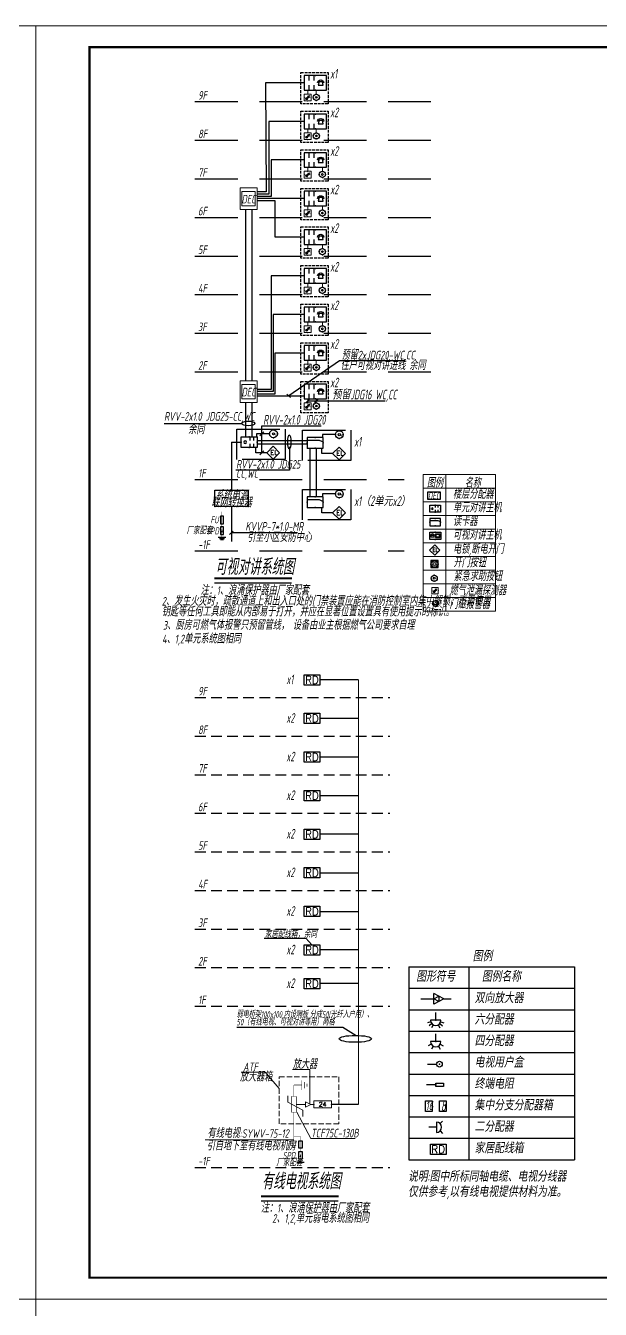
# Model space of a CAD drawing. Extents: x 2803505 to 5851001, y -1372902 to 24339.
# Drawn here: x 3001228 to 3028010, y -689729 to -629854 of the extents above; entities that cross this region are included whole.
import ezdxf
from ezdxf.enums import TextEntityAlignment as Align

# ---------------------------------------------------------------- set-up
doc = ezdxf.new("R2010")
doc.units = 0
doc.header["$LTSCALE"] = 1000
doc.header["$MEASUREMENT"] = 0
doc.linetypes.add('DASH', pattern=[0.35, 0.25, -0.1])
doc.linetypes.add('DASHED', pattern=[0.75, 0.5, -0.25])
doc.layers.get('0').update_dxf_attribs({"linetype": 'CONTINUOUS'})
for name, color, linetype in [('1-弱电', 3, 'CONTINUOUS'), ('1-弱电1', 3, 'CONTINUOUS'), ('DIM-照明', 7, 'CONTINUOUS'), ('EQUIP-安防', 3, 'CONTINUOUS'), ('EQUIP-通讯', 3, 'CONTINUOUS'), ('T-通用', 7, 'CONTINUOUS'), ('TEL_TEXT', 7, 'CONTINUOUS'), ('WIRE-SECU-1', 30, 'CONTINUOUS'), ('照明平面导线层', 3, 'CONTINUOUS'), ('电气', 6, 'CONTINUOUS')]:
    doc.layers.add(name, color=color, linetype=linetype)
for name, color, linetype, lineweight in [('EQUIP-消防', 3, 'CONTINUOUS', 20), ('图框', 147, 'CONTINUOUS', 20), ('文字彩图', 7, 'CONTINUOUS', 0)]:
    doc.layers.add(name, color=color, linetype=linetype, lineweight=lineweight)
doc.styles.add('1常用弱电', font='SIMPLEX.shx', dxfattribs={"width": 0.8, "height": 3.5, "bigfont": 'HZTXT.shx'})
doc.styles.add('_TCH_LABEL', font='COMPLEX', dxfattribs={"bigfont": 'GBCBIG'})
doc.styles.add('_TEL_DIM', font='SIMPLEX', dxfattribs={"width": 0.8, "height": 3.5, "bigfont": 'HZTXT'})
doc.styles.add('HZTXT', font='gbeitc.shx', dxfattribs={"width": 0.8, "height": 400, "bigfont": 'hztxt.shx'})
doc.styles.add('SM1', font='realsz.shx', dxfattribs={"width": 0.75, "bigfont": 'realhz.shx'})
doc.styles.get("Standard").update_dxf_attribs({"font": 'gbenor.shx', "bigfont": 'gbcbig.shx'})

# ---------------------------------------------------------------- blocks, each defined once
blk = doc.blocks.new('$equip$00002647')
at = {"linetype": 'Continuous'}
for p, q in [((-0.63, -0.415), (-0.63, 0.415)), ((-0.63, -0.415), (-0.63, 0.415)), ((-0.63, 0.415), (0.62, 0.415)), ((0.066, 0.129), (0.066, 0.415)), ((0.345, 0.129), (0.345, 0.415)), ((0.62, 0.415), (0.62, -0.415)), ((0.62, -0.415), (-0.63, -0.415)), ((0.066, -0.415), (0.066, -0.129)), ((0.345, -0.415), (0.345, -0.129))]:
    blk.add_line(p, q, dxfattribs=at)
at = {"const_width": 0.05}
blk.add_lwpolyline([(-0.63, 0.415), (0.62, 0.415), (0.62, -0.415), (-0.63, -0.415), (-0.63, 0.415), (0.62, 0.415)], dxfattribs=at)
at = {"linetype": 'Continuous'}
for start, end in [(0, 180), (180, 0)]:
    blk.add_arc((-0.32, 0), 0.1, start, end, dxfattribs=at)
at = {"color": 1}
for p in [(-0.63, 0), (-0.005, 0.415), (0.62, 0), (-0.005, -0.415)]:
    blk.add_point(p, dxfattribs=at)
at = {"color": 7, "style": '_TEL_DIM', "flags": 1}
blk.add_attdef('A', text='', height=0.000025, dxfattribs=at).set_placement((0, 0), align=Align.MIDDLE_CENTER)
blk = doc.blocks.new('3电锁')
at = {"layer": '1-弱电1'}
for p, q in [((0, 743), (-372, 372)), ((372, 372), (0, 743)), ((-372, 372), (0, 0)), ((0, 0), (372, 372))]:
    blk.add_line(p, q, dxfattribs=at)
at = {"layer": '1-弱电1', "style": '1常用弱电'}
blk.add_text('EL', height=277.7, dxfattribs=at).set_placement((-160, 247))
blk = doc.blocks.new('$equip$00002479')
at = {"const_width": 0.04}
blk.add_lwpolyline([(-0.3, 0, 1), (0.3, 0, 1), (-0.3, 0, 0.942883)], format="xyb", dxfattribs=at)
for radius in [0.3, 0.0841]:
    blk.add_circle((0, 0), radius)
for p in [(-0.3, 0), (0, 0.3), (0.3, 0), (0, -0.3)]:
    blk.add_point(p)
at = {"color": 7, "style": '_TEL_DIM', "flags": 1}
blk.add_attdef('A', text='', height=0.00002, dxfattribs=at).set_placement((0, 0), align=Align.MIDDLE_CENTER)
blk = doc.blocks.new('$equip$00001887')
at = {"color": 0, "linetype": 'Continuous'}
for p, q in [((-0.75, 0.5), (0.75, 0.5)), ((-0.75, -0.5), (-0.75, 0.5)), ((-0.63, 0.02), (-0.53, 0.02)), ((-0.59, -0.21), (-0.51, 0.09)), ((-0.51, 0.09), (-0.51, 0.09)), ((-0.51, 0.09), (-0.22, 0.09)), ((-0.22, 0.09), (-0.14, -0.21)), ((-0.19, 0.02), (-0.09, 0.02)), ((0.03, 0.26), (0.03, -0.26)), ((0.03, 0.26), (0.61, 0.26)), ((0.08, 0.17), (0.16, 0.18)), ((0.08, 0.17), (0.08, -0.16)), ((0.16, 0.18), (0.22, 0.2)), ((0.22, 0.2), (0.27, 0.21)), ((0.27, 0.21), (0.32, 0.21)), ((0.32, 0.21), (0.36, 0.21)), ((0.36, 0.21), (0.42, 0.2)), ((0.42, 0.2), (0.48, 0.18)), ((0.48, 0.18), (0.56, 0.17)), ((0.56, -0.16), (0.56, 0.17)), ((0.61, -0.26), (0.61, 0.26)), ((0.75, 0.5), (0.75, -0.5)), ((0.75, -0.5), (-0.75, -0.5)), ((-0.14, -0.21), (-0.59, -0.21)), ((0.03, -0.26), (0.61, -0.26)), ((0.16, -0.18), (0.08, -0.16)), ((0.22, -0.19), (0.16, -0.18)), ((0.27, -0.2), (0.22, -0.19)), ((0.32, -0.2), (0.27, -0.2)), ((0.36, -0.2), (0.32, -0.2)), ((0.42, -0.19), (0.36, -0.2)), ((0.48, -0.18), (0.42, -0.19)), ((0.56, -0.16), (0.48, -0.18))]:
    blk.add_line(p, q, dxfattribs=at)
blk.add_arc((-0.36, -0.02), 0.27, 6.9897, 173.0103, dxfattribs=at)
for p in [(-0.75, 0), (0, 0.5), (0.75, 0), (0, -0.5)]:
    blk.add_point(p)
at = {"layer": 'TEL_TEXT', "style": '_TEL_DIM', "flags": 1}
blk.add_attdef('A', text='', height=0.00002, dxfattribs=at).set_placement((0, 0), align=Align.MIDDLE_CENTER)
blk = doc.blocks.new('3开门按钮')
at = {"layer": '1-弱电1'}
for p, q in [((-250, 500), (-250, 0)), ((250, 500), (-250, 500)), ((-250, 0), (250, 0)), ((250, 0), (250, 500))]:
    blk.add_line(p, q, dxfattribs=at)
for major_axis, start_param, end_param in [((-1, 249), 2.35396, 8.637145), ((0, 226), -0.7841767626591614, 5.499008544520425), ((-1, 113), 2.351312, 8.634497)]:
    blk.add_ellipse((3, 251), major_axis=major_axis, ratio=1, start_param=start_param, end_param=end_param, dxfattribs=at)
blk = doc.blocks.new('$equip$00001600')
for p, q in [((0.5, 0), (-0.5, 0)), ((-0.5, 0), (-0.5, -1)), ((0.5, -1), (0.5, 0)), ((-0.5, -1), (0.5, -1)), ((-0.15, -0.65), (0.3, -0.2)), ((-0.15, -0.65), (0.05, -0.2)), ((-0.15, -0.65), (0.3, -0.45))]:
    blk.add_line(p, q)
blk.add_circle((-0.15, -0.65), 0.158)
for p in [(0, 0), (-0.5, -0.5), (0, -1), (0.5, -0.5)]:
    blk.add_point(p)
for points in [[(-0.29, -0.57), (-0.01, -0.57), (-0.31, -0.65), (0.01, -0.65)], [(-0.29, -0.73), (-0.01, -0.73), (-0.31, -0.65), (0.01, -0.65)], [(-0.23, -0.51), (-0.07, -0.51), (-0.29, -0.57), (-0.01, -0.57)], [(-0.23, -0.79), (-0.07, -0.79), (-0.29, -0.73), (-0.01, -0.73)], [(-0.15, -0.49), (-0.15, -0.49), (-0.23, -0.51), (-0.07, -0.51)], [(-0.15, -0.81), (-0.15, -0.81), (-0.23, -0.79), (-0.07, -0.79)]]:
    blk.add_solid(points)
at = {"flags": 9}
blk.add_attdef('A', (0, 0), '', height=0.00002, dxfattribs=at)
blk.add_attdef('B', text='', height=0.4, dxfattribs=at).set_placement((0.78, -0.7), align=Align.MIDDLE_CENTER)
blk = doc.blocks.new('$equip$00002617')
for p, q in [((0.625, 0.415), (-0.625, 0.415)), ((-0.625, 0.415), (-0.625, -0.415)), ((-0.625, 0.215), (0.325, 0.215)), ((0.325, 0.215), (0.625, 0.075)), ((0.625, -0.415), (0.625, 0.415)), ((-0.625, -0.415), (0.625, -0.415))]:
    blk.add_line(p, q)
at = {"linetype": 'Continuous', "const_width": 0.04}
blk.add_lwpolyline([(-0.625, 0.415), (0.625, 0.415), (0.625, -0.415), (-0.625, -0.415)], close=True, dxfattribs=at)
at = {"color": 1}
for p in [(-0.625, 0), (0, 0.415), (0.625, 0), (0.018, -0.415)]:
    blk.add_point(p, dxfattribs=at)
at = {"color": 7, "style": '_TEL_DIM', "flags": 1}
blk.add_attdef('A', text='', height=0.000025, dxfattribs=at).set_placement((0, 0), align=Align.MIDDLE_CENTER)
blk = doc.blocks.new('$equip$00002628')
at = {"linetype": 'Continuous'}
for p, q in [((-0.625, 0.415), (0.625, 0.415)), ((-0.625, -0.415), (-0.625, 0.415)), ((-0.472, 0.01), (-0.409, 0.01)), ((-0.446, -0.138), (-0.395, 0.058)), ((-0.395, 0.058), (-0.395, 0.058)), ((-0.395, 0.058), (-0.206, 0.058)), ((-0.206, 0.058), (-0.155, -0.138)), ((-0.191, 0.01), (-0.129, 0.01)), ((0.071, 0.129), (0.071, 0.415)), ((0.35, 0.129), (0.35, 0.415)), ((0.625, 0.415), (0.625, -0.415)), ((0.625, -0.415), (-0.625, -0.415)), ((-0.155, -0.138), (-0.446, -0.138)), ((0.071, -0.415), (0.071, -0.129)), ((0.35, -0.415), (0.35, -0.129))]:
    blk.add_line(p, q, dxfattribs=at)
at = {"const_width": 0.04}
blk.add_lwpolyline([(-0.625, 0.415), (0.625, 0.415), (0.625, -0.415), (-0.625, -0.415), (-0.625, 0.415), (0.625, 0.415)], dxfattribs=at)
at = {"linetype": 'Continuous'}
blk.add_arc((-0.3, -0.011), 0.173, 6.98974, 173.01026, dxfattribs=at)
for p in [(-0.625, 0), (0, 0.415), (0, -0.415), (0.625, 0)]:
    blk.add_point(p)
at = {"color": 7, "style": '_TEL_DIM', "flags": 1}
blk.add_attdef('A', text='', height=0.000025, dxfattribs=at).set_placement((0, 0), align=Align.MIDDLE_CENTER)
blk = doc.blocks.new('A$C18BE6784')
at = {"layer": 'EQUIP-安防', "linetype": 'ByBlock', "xscale": 400, "yscale": 400, "zscale": 400}
blk.add_blockref('$equip$00002479', (-47, 62), dxfattribs=at)
at = {"layer": 'EQUIP-安防', "color": 7, "linetype": 'ByBlock', "style": 'SM1', "width": 0.75}
blk.add_text('K', height=71.8, dxfattribs=at).set_placement((0, 0))
blk = doc.blocks.new('电视图例$0$弱电图块双向放大器')
for p, q in [((-598, 0), (0, 0)), ((0, -251), (0, 251)), ((470, 0), (0, 251)), ((0, 0), (235, 125)), ((470, 0), (0, -251)), ((235, -125), (0, 0)), ((235, 125), (235, -125)), ((470, 0), (810, 0))]:
    blk.add_line(p, q)
blk.add_point((0, 0))
blk = doc.blocks.new('电视图例$0$六分配器')
for p, q in [((243, 0), (-243, 0)), ((0, 0), (0, 357)), ((-231, -78), (-380, -128)), ((-188, -155), (-309, -256)), ((-119, -212), (-197, -350)), ((119, -212), (197, -350)), ((188, -155), (309, -256)), ((231, -78), (380, -128))]:
    blk.add_line(p, q)
blk.add_arc((0, 0), 243, 180, 0)
blk.add_point((0, 0))
blk = doc.blocks.new('电视图例$0$电视用户盒')
blk.add_line((-932, -1), (-222, -1))
blk.add_circle((0, 0), 222)
blk.add_point((0, 0))
blk = doc.blocks.new('电视图例$0$终端电阻')
blk.add_line((0, 0), (-706, 0))
blk.add_lwpolyline([(0, 132), (601, 132), (601, -132), (0, -132)], close=True)
blk.add_point((0, 0))
blk = doc.blocks.new('四分配器')
for p, q in [((243, 0), (-243, 0)), ((0, 0), (0, 357)), ((-211, -122), (-347, -201)), ((-122, -211), (-201, -347)), ((122, -211), (201, -347)), ((211, -122), (347, -201))]:
    blk.add_line(p, q)
blk.add_arc((0, 0), 243, 180, 0)
blk.add_point((0, 0))
blk = doc.blocks.new('二分配器')
for p, q in [((243, 0), (-243, 0)), ((0, 0), (0, 357)), ((-172, -172), (-284, -284)), ((172, -172), (284, -284))]:
    blk.add_line(p, q)
blk.add_arc((0, 0), 243, 180, 0)
blk.add_point((0, 0))
blk = doc.blocks.new('CNS-TC4')
at = {"color": 130}
blk.add_lwpolyline([(-300, 200), (300, 200), (300, -200), (-300, -200)], close=True, dxfattribs=at)
at = {"color": 7, "style": '1常用弱电'}
blk.add_text('RD', height=300, dxfattribs=at).set_placement((0, 0), align=Align.MIDDLE)
blk = doc.blocks.new('$equip$00002621')
for p, q in [((-0.19, 0.1), (-0.19, -0.1)), ((0.19, -0.1), (0.19, 0.1)), ((-0.19, -0.1), (0.19, -0.1))]:
    blk.add_line(p, q)
at = {"const_width": 0.04}
blk.add_lwpolyline([(-0.3, 0, 1), (0.3, 0, 1), (-0.3, 0, 0.702733)], format="xyb", dxfattribs=at)
blk.add_circle((0, 0), 0.3)
at = {"color": 1}
for p in [(-0.3, 0), (0, 0.3), (0.3, 0), (0, -0.3)]:
    blk.add_point(p, dxfattribs=at)
at = {"color": 7, "style": '_TEL_DIM', "flags": 1}
blk.add_attdef('A', text='', height=0.000025, dxfattribs=at).set_placement((0, 0), align=Align.MIDDLE_CENTER)
blk = doc.blocks.new('$equip$00001677')
for p, q in [((0.75, 0.6), (-0.75, 0.6)), ((-0.75, 0.6), (-0.75, 0)), ((-0.75, 0), (0.75, 0)), ((0.75, 0), (0.75, 0.6))]:
    blk.add_line(p, q)
for p in [(-0.75, 0.3), (0, 0.6), (0, 0), (0.75, 0.3)]:
    blk.add_point(p)
at = {"style": '_TCH_LABEL', "flags": 8}
blk.add_attdef('16', text='', height=0.4, dxfattribs=at).set_placement((0, 0.3), align=Align.MIDDLE_CENTER)
at = {"style": '_TCH_LABEL', "flags": 9}
blk.add_attdef('A', (0, 0), '', height=0.00002, dxfattribs=at)
blk = doc.blocks.new('$equip$00001679')
blk.add_lwpolyline([(0, 0), (0, -0.27)])
blk.add_lwpolyline([(0, -0.73), (-0.23, -0.27), (0.23, -0.27), (0, -0.73), (0, -1)], close=True)
at = {"flags": 9}
blk.add_attdef('S', (0, 0), '', height=0.00000667, dxfattribs=at)
blk = doc.blocks.new('0114')
at = {"color": 3, "linetype": 'Continuous', "const_width": 0.3}
for points in [[(0, 0), (0, -4.58)], [(-2.75, -4.58), (2.75, -4.58)], [(-1.83, -6.01), (1.83, -6.01)], [(-0.86, -7.5), (0.86, -7.5)]]:
    blk.add_lwpolyline(points, dxfattribs=at)

msp = doc.modelspace()

# ---------------------------------------------------------------- linework, layer by layer
at = {"layer": 'DIM-照明', "color": 84, "linetype": 'DASHED', "ltscale": 4}
for p, q in [((3009118.4, -633397.9, -6448.9), (3020181.6, -633397.9, 51223.3)), ((3009118.4, -635197.9, -6448.9), (3020181.6, -635197.9, 51225.6)), ((3009118.4, -636997.9, -6448.9), (3020181.6, -636997.9, 51227.9)), ((3009118.4, -638797.9, -6448.9), (3020181.6, -638797.9, 51230.1)), ((3009118.4, -638797.9, 940.7), (3020181.6, -638797.9, 58628.8)), ((3009118.4, -640597.9, 940.7), (3020181.6, -640597.9, 58631.1)), ((3009118.4, -642397.9, 940.7), (3020181.6, -642397.9, 58631.1)), ((3009118.4, -644197.9, 940.7), (3020181.6, -644197.9, 58631.1)), ((3009118.4, -645997.9, 940.7), (3020181.6, -645997.9, 58631.1)), ((3009118.4, -651024, 940.7), (3018869.6, -651024, 51789.7)), ((3009118.4, -654356.6, 940.7), (3018869.6, -654356.6, 51789.7))]:
    msp.add_line(p, q, dxfattribs=at)
at = {"layer": 'DIM-照明', "color": 7, "ltscale": 4}
for p, q in [((3010027.2, -655846.5, -13883.2), (3013621.8, -655846.5, -13883.2)), ((3012199.8, -684673.8), (3015794.5, -684673.8))]:
    msp.add_line(p, q, dxfattribs=at)
at = {"layer": 'DIM-照明', "color": 84, "linetype": 'DASHED'}
for p, q in [((3009118.4, -661190.8), (3018202.4, -661190.8)), ((3009118.4, -662990.8), (3018202.4, -662990.8)), ((3009118.4, -664790.8), (3018202.4, -664790.8)), ((3009118.4, -666590.8), (3018202.4, -666590.8)), ((3009118.4, -668390.8), (3018202.4, -668390.8)), ((3009118.4, -670190.8), (3018202.4, -670190.8)), ((3009118.4, -671990.8), (3018202.4, -671990.8)), ((3009118.4, -673790.8), (3018202.4, -673790.8)), ((3009118.4, -675590.8), (3018202.4, -675590.8)), ((3009118.4, -683112.8), (3018202.4, -683113, 0))]:
    msp.add_line(p, q, dxfattribs=at)
at = {"layer": 'DIM-照明', "color": 7}
for p, q in [((3012348.1, -672422.4, -59594.4), (3014277.6, -672422.4, -59594.4)), ((3014277.6, -672422.4, -59594.4), (3014572, -672727.6, -59594.4)), ((3011071, -676569, 76206.8), (3016016.2, -676569, 76206.8)), ((3016016.2, -676569, 76206.8), (3016630.3, -676956.4, 76206.8))]:
    msp.add_line(p, q, dxfattribs=at)
at = {"layer": 'DIM-照明'}
for p, q in [((3019082.7, -673752.7, 7434.4), (3019082.7, -682752.7, 7434.4)), ((3019082.7, -673752.7, 7434.4), (3026813.6, -673752.7, 7434.4)), ((3021877.2, -673752.7, 7434.4), (3021877.2, -682752.7, 7434.4)), ((3026813.6, -673752.7, 7434.4), (3026813.6, -682752.7, 7434.4)), ((3019082.7, -674752.7, 7434.4), (3026813.6, -674752.7, 7434.4)), ((3019082.7, -675752.7, 7434.4), (3026813.6, -675752.7, 7434.4)), ((3019082.7, -676752.7, 7434.4), (3026813.6, -676752.7, 7434.4)), ((3019082.7, -677752.7, 7434.4), (3026813.6, -677752.7, 7434.4)), ((3019082.7, -678752.7, 7434.4), (3026813.6, -678752.7, 7434.4)), ((3019082.7, -679752.7, 7434.4), (3026813.6, -679752.7, 7434.4)), ((3019082.7, -680752.7, 7434.4), (3026813.6, -680752.7, 7434.4)), ((3019082.7, -681752.7, 7434.4), (3026813.6, -681752.7, 7434.4)), ((3019082.7, -682752.7, 7434.4), (3026813.6, -682752.7, 7434.4))]:
    msp.add_line(p, q, dxfattribs=at)
at = {"layer": 'DIM-照明', "color": 84, "linetype": 'DASHED', "ltscale": 4, "elevation": 66423.1}
for points in [[(3011069, -648678.9), (3013316.1, -648678.9), (3013316.1, -650095.9), (3011069, -650095.9)], [(3014137, -648714.4), (3016384.2, -648714.4), (3016384.2, -650131.3), (3014137, -650131.3)], [(3014137, -651485.3), (3016384.2, -651485.3), (3016384.2, -652902.3), (3014137, -652902.3)]]:
    msp.add_lwpolyline(points, close=True, dxfattribs=at)
at = {"layer": 'DIM-照明', "color": 7, "ltscale": 4, "const_width": 98.5, "elevation": 0}
msp.add_lwpolyline([(3012198.7, -684458.1), (3015818.5, -684458.1)], dxfattribs=at)
at = {"layer": 'DIM-照明', "color": 7}
msp.add_ellipse((3016590, -677112.4, 76206.8), major_axis=(-754.2, 0), ratio=0.2126389, start_param=-1.5707963, end_param=4.712389, dxfattribs=at)
at = {"layer": 'EQUIP-安防', "elevation": -13883.2}
msp.add_lwpolyline([(3019970.3, -651600.5), (3020541.9, -651600.5), (3020541.9, -651957.1), (3019970.3, -651957.1)], close=True, dxfattribs=at)
at = {"layer": 'EQUIP-消防', "ltscale": 5}
for p, q in [((3014373.9, -632861.1, 47985.1), (3014373.9, -633047.2, 47985.1)), ((3014772.8, -632861.1, -17497.3), (3014772.8, -633050.7, -17497.3)), ((3014373.9, -634661.1, 47987.4), (3014373.9, -634847.2, 47987.4)), ((3014772.8, -634661.1, -17495), (3014772.8, -634850.7, -17495)), ((3014373.9, -636461.1, 47987.4), (3014373.9, -636647.2, 47987.4)), ((3015056.4, -636461.1, 47987.4), (3015056.4, -636650.7, 47987.4)), ((3014373.9, -638261.1, 47987.4), (3014373.9, -638447.2, 47987.4)), ((3015056.4, -638261.1, 47987.4), (3015056.4, -638450.7, 47987.4)), ((3014373.9, -640061.1, 66423.2), (3014373.9, -640247.2, 66423.2)), ((3015056.6, -640061.1, 66423.1), (3015056.6, -640250.7, 66423.1)), ((3014373.9, -641861.1, 66423.2), (3014373.9, -642047.2, 66423.2)), ((3015056.4, -641861.1, 66423.2), (3015056.4, -642050.7, 66423.2)), ((3014373.9, -643661.1, 66423.2), (3014373.9, -643847.2, 66423.2)), ((3015056.4, -643661.1, 66423.2), (3015056.4, -643850.7, 66423.2)), ((3014373.9, -645461.1, 66423.2), (3014373.9, -645647.2, 66423.2)), ((3014772.8, -645461.1, 940.8), (3014772.8, -645650.7, 940.8)), ((3014373.9, -647261.1, 66423.2), (3014373.9, -647447.2, 66423.2)), ((3014772.8, -647261.1, 940.8), (3014772.8, -647450.7, 940.8))]:
    msp.add_line(p, q, dxfattribs=at)
at = {"layer": 'EQUIP-通讯'}
for p, q in [((3011467.9, -638424.4, -11780.3), (3011467.9, -646413.8, 940.8)), ((3011767.6, -638424.4, -11780.3), (3011767.6, -646413.8, 940.8)), ((3011467.9, -647424.4, 940.8), (3011467.9, -649030.5, 940.8)), ((3011767.6, -647424.4, 940.8), (3011767.6, -649030.5, 940.8)), ((3012597.7, -648891.7, 131905.6), (3011987.3, -648891.7, 131905.6)), ((3011987.3, -648891.7, 131905.6), (3011987.3, -649030.5, 940.7)), ((3015665.8, -648927.1, 131905.6), (3015055.3, -648927.1, 131905.6)), ((3015055.3, -648927.1, 131905.6), (3015055.3, -649066, 940.7)), ((3010823.8, -649279.6, 940.7), (3011271.6, -649279.5, 940.7)), ((3010823.8, -649279.5, 940.7), (3010823.8, -651523.5, 940.7)), ((3011957.1, -649772.5, 131905.6), (3011957.1, -649528.5, 940.7)), ((3012021.6, -649210.5, 940.7), (3014324.7, -649210.5, 940.7)), ((3012021.6, -649363.5, 940.7), (3014324.7, -649363.5, 940.7)), ((3014467.8, -649564, 940.7), (3014467.8, -651836.9, -108340.4)), ((3014767.6, -649564, 940.7), (3014767.6, -651836.9, -108340.4)), ((3015025.1, -649807.9, 131905.6), (3015025.1, -649564, 940.7)), ((3012463.8, -649772.5, 131905.6), (3011957.1, -649772.5, 131905.6)), ((3015531.8, -649807.9, 131905.6), (3015025.1, -649807.9, 131905.6)), ((3015665.8, -651698.1, 131905.6), (3015055.3, -651698.1, 131905.6)), ((3015055.3, -651698.1, 131905.6), (3015055.3, -651836.9, 940.7)), ((3010823.8, -652287.1, 940.7), (3010823.8, -653909.1, 940.7)), ((3015025.1, -652578.8, 131905.6), (3015025.1, -652334.9, 940.7)), ((3015531.8, -652578.8, 131905.6), (3015025.1, -652578.8, 131905.6)), ((3016741.5, -660367.6, -59593.1), (3014932, -660367.6, -59593.1)), ((3016741.5, -660367.6, -59593.1), (3014932, -660367.6, -59593.1)), ((3016741.5, -662167.6, -59593.1), (3014932, -662167.6, -59593.1)), ((3016741.5, -662167.6, -59593.1), (3014932, -662167.6, -59593.1)), ((3016741.5, -663967.6, 0), (3014932, -663967.6, -59593.1)), ((3016741.5, -663967.6, 0), (3014932, -663967.6, -59593.1)), ((3014932, -665767.6, -59594.4), (3016741.5, -665767.6, -59593.1)), ((3016741.5, -667567.6), (3014932, -667567.6, -59593.1)), ((3016741.5, -667567.6), (3014932, -667567.6, -59593.1)), ((3014932, -669367.6, -59594.4), (3016741.5, -669367.6, -59593.1)), ((3014932, -671167.6, -59594.4), (3016741.5, -671167.6, -59593.1)), ((3016741.5, -672967.6), (3014932, -672967.6, -59593.1)), ((3016741.5, -672967.6), (3014932, -672967.6, -59593.1)), ((3016741.5, -674537.7), (3014932, -674537.7, -59593.1)), ((3016741.5, -674537.7), (3014932, -674537.7, -59593.1))]:
    msp.add_line(p, q, dxfattribs=at)
at = {"layer": 'EQUIP-通讯', "linetype": 'Continuous'}
for p, q in [((3010550.9, -653733, -6448.9), (3010202.9, -653733, -6448.9)), ((3010497.2, -653788.1, -6448.9), (3010257, -653788.1, -6448.9)), ((3010448.4, -653843.1, -6448.9), (3010306.3, -653843.1, -6448.9)), ((3013859.1, -682868.6, -116692.3), (3014207.1, -682868.6, -116692.3))]:
    msp.add_line(p, q, dxfattribs=at)
at = {"layer": 'EQUIP-通讯'}
for points, elevation in [([(3014214.3, -632519.1), (3012405.9, -632520.1), (3012434.6, -637602.1), (3012021.5, -637601)], -17497.3), ([(3014214.3, -634319.1), (3012562.8, -634319.1), (3012562.8, -637719.1), (3012021.5, -637719.1)], -17495), ([(3014214.3, -636119.1), (3012662.8, -636119.1), (3012662.8, -637819.1), (3012021.5, -637819.1)], -17495), ([(3014214.3, -637919.1), (3012762.8, -637919.1), (3012762.8, -637919.1), (3012021.5, -637919.1)], -17495), ([(3014214.3, -639719.1), (3012856.8, -639719.1), (3012856.8, -638019.1), (3012021.5, -638019.1)], -17495), ([(3014214.5, -641519.1), (3012662.9, -641519.1), (3012662.9, -646819.1), (3012021.6, -646819.1)], 940.8), ([(3014214.5, -643319.1), (3012762.9, -643319.1), (3012762.9, -646919.1), (3012021.6, -646919.1)], 940.8), ([(3012021.6, -647019.1), (3012856.9, -647019.1), (3012856.9, -645119.1), (3014214.5, -645119.1)], 940.8), ([(3012021.6, -647119.1), (3014214.5, -647119.1)], 940.8)]:
    msp.add_lwpolyline(points, dxfattribs=dict(at, elevation=elevation))
for points, elevation in [([(3010042.5, -651523.5), (3011605.1, -651523.5), (3011605.1, -652287.1), (3010042.5, -652287.1)], 940.7), ([(3019859.2, -680007.2), (3020170.3, -680007.2), (3020170.3, -680501), (3019859.2, -680501)], 7434.4), ([(3020517.5, -680007.2), (3020828.5, -680007.2), (3020828.5, -680501), (3020517.5, -680501)], 7434.4)]:
    msp.add_lwpolyline(points, close=True, dxfattribs=dict(at, elevation=elevation))
at = {"layer": 'EQUIP-通讯', "linetype": 'Continuous', "const_width": 14.2}
for points, elevation in [([(3010376.9, -652522.2), (3010376.9, -653274.5)], -6448.9), ([(3010376.9, -652522.2), (3010823.8, -652522.2)], -6448.9), ([(3010376.9, -653435.4), (3010376.9, -653733)], -6448.9), ([(3014033.1, -681657.7), (3013726.8, -681657.7)], -116692.3), ([(3014033.1, -681657.7), (3014033.1, -682410)], -116692.3), ([(3014033.1, -682571), (3014033.1, -682868.6)], -116692.3)]:
    msp.add_lwpolyline(points, dxfattribs=dict(at, elevation=elevation))
at = {"layer": 'EQUIP-通讯', "linetype": 'Continuous'}
for points, elevation in [([(3010450.3, -652727.8), (3010303.5, -652727.8), (3010303.5, -653082.2), (3010450.3, -653082.2)], -6448.9), ([(3010450.3, -653229.5), (3010303.5, -653229.5), (3010303.5, -653583.8), (3010450.3, -653583.8)], -6448.9), ([(3013959.7, -681863.4), (3014106.5, -681863.4), (3014106.5, -682217.7), (3013959.7, -682217.7)], -116692.3), ([(3013959.7, -682365), (3014106.5, -682365), (3014106.5, -682719.4), (3013959.7, -682719.4)], -116692.3)]:
    msp.add_lwpolyline(points, close=True, dxfattribs=dict(at, elevation=elevation))
for points, elevation in [([(3010376.9, -653316.9, 0, 70.8, 0), (3010376.9, -653485.1, 70.8, 70.8, 0)], -6448.9), ([(3014033.1, -682452.5, 0, 70.8, 0), (3014033.1, -682620.7, 70.8, 70.8, 0)], -116692.3)]:
    msp.add_lwpolyline(points, format="xyseb", dxfattribs=dict(at, elevation=elevation))
at = {"layer": 'EQUIP-通讯', "const_width": 50, "elevation": 0}
msp.add_lwpolyline([(3016741.5, -680167), (3016741.5, -660367.6)], dxfattribs=at)
at = {"layer": 'EQUIP-通讯', "linetype": 'Continuous', "const_width": 14.2}
for points in [[(3013726.8, -679267.7), (3013726.8, -679801.5)], [(3013726.8, -681826.7), (3013726.8, -680532.5)]]:
    msp.add_lwpolyline(points, dxfattribs=at)
at = {"layer": 'EQUIP-通讯', "const_width": 50}
msp.add_lwpolyline([(3015476.5, -680167), (3016741.5, -680167)], dxfattribs=at)
at = {"layer": 'WIRE-SECU-1', "color": 7, "const_width": 98.5, "elevation": -13883.2}
msp.add_lwpolyline([(3010026, -655630.8), (3013645.9, -655630.8)], dxfattribs=at)
at = {"layer": '图框'}
for points in [[(2917603.5, -629853.6), (3001703.5, -629853.6), (3001703.5, -689253.6), (2917603.5, -689253.6)], [(3001703.5, -629853.6), (3085803.5, -629853.6), (3085803.5, -689253.6), (3001703.5, -689253.6)], [(2917603.5, -689253.6), (3001703.5, -689253.6), (3001703.5, -748653.6), (2917603.5, -748653.6)], [(3001703.5, -689253.6), (3085803.5, -689253.6), (3085803.5, -748653.6), (3001703.5, -748653.6)]]:
    msp.add_lwpolyline(points, close=True, dxfattribs=at)
at = {"layer": '图框', "const_width": 100}
msp.add_lwpolyline([(3084803.5, -688253.6), (3084803.5, -630853.6), (3004203.5, -630853.6), (3004203.5, -688253.6)], close=True, dxfattribs=at)
at = {"layer": '文字彩图', "color": 3, "linetype": 'Continuous'}
for p, q in [((3011299.8, -637595.8, -17495), (3011920.4, -637595.8, -17495)), ((3011299.8, -638253.3, -17495), (3011299.8, -637595.8, -17495)), ((3011920.4, -637595.8, -17495), (3011920.4, -638253.3, -17495)), ((3011920.4, -638253.3, -17495), (3011299.8, -638253.3, -17495)), ((3011299.9, -646595.8, 940.8), (3011920.4, -646595.8, 940.8)), ((3011299.9, -647253.3, 940.8), (3011299.9, -646595.8, 940.8)), ((3011920.4, -646595.8, 940.8), (3011920.4, -647253.3, 940.8)), ((3011920.4, -647253.3, 940.8), (3011299.9, -647253.3, 940.8)), ((3013449.9, -679764.1), (3013449.9, -680064.9)), ((3013449.9, -680064.9), (3014148.9, -680434.2)), ((3014148.9, -680434.2), (3014148.9, -680735))]:
    msp.add_line(p, q, dxfattribs=at)
at = {"layer": '文字彩图', "color": 7}
for p, q in [((3019757.3, -650788.7, -13883.2), (3019757.3, -657156.5, -13883.2)), ((3019757.3, -650788.7, -13883.2), (3023117.2, -650788.7, -13883.2)), ((3020808.1, -650788.7, -13883.2), (3020808.1, -657156.5, -13883.2)), ((3023117.2, -650788.7, -13883.2), (3023117.2, -657156.5, -13883.2)), ((3019757.3, -651425.5, -13883.2), (3023117.2, -651425.5, -13883.2)), ((3019757.3, -652062.3, -13883.2), (3023117.2, -652062.3, -13883.2)), ((3019757.3, -652699.1, -13883.2), (3023117.2, -652699.1, -13883.2)), ((3019757.3, -653335.8, -13883.2), (3023117.2, -653335.8, -13883.2)), ((3019757.3, -653972.6, -13883.2), (3023117.2, -653972.6, -13883.2)), ((3019757.3, -654609.4, -13883.2), (3023117.2, -654609.4, -13883.2)), ((3019757.3, -655246.2, -13883.2), (3023117.2, -655246.2, -13883.2)), ((3019757.3, -655883, -13883.2), (3023117.2, -655883, -13883.2)), ((3019757.3, -656519.8, -13883.2), (3023117.2, -656519.8, -13883.2)), ((3019757.3, -657156.5, -13883.2), (3023117.2, -657156.5, -13883.2))]:
    msp.add_line(p, q, dxfattribs=at)
at = {"layer": '文字彩图', "color": 3}
for p, q in [((3011267.7, -678664.6, 87669.7), (3012391.3, -678664.6, 87669.7)), ((3012391.3, -678664.6, 87669.7), (3013047.6, -679433.5, 87669.7)), ((3014477.1, -678539.5, 43834.8), (3013656.5, -678539.5, 43834.8)), ((3014477.1, -678539.5, 43834.8), (3014477.1, -680145.6, 43834.8)), ((3014515.1, -681755.2, 87669.7), (3013860.3, -680532.5)), ((3016579.9, -681755.2, 87669.7), (3014515.1, -681755.2, 87669.7))]:
    msp.add_line(p, q, dxfattribs=at)
at = {"layer": '文字彩图', "color": 3, "linetype": 'DASH'}
for p, q in [((3013047.6, -681072, 87669.7), (3013047.6, -678890.4, 87669.7)), ((3013047.6, -678890.4, 87669.7), (3015822.1, -678890.4, 87669.7)), ((3015822.1, -678890.4, 87669.7), (3015822.1, -681072, 87669.7)), ((3015822.1, -681072, 87669.7), (3013047.6, -681072, 87669.7))]:
    msp.add_line(p, q, dxfattribs=at)
at = {"layer": '文字彩图', "linetype": 'Continuous'}
for p, q in [((3014122.7, -680167), (3013848.7, -680167)), ((3013726.8, -681826.7), (3009596.1, -681826.7))]:
    msp.add_line(p, q, dxfattribs=at)
at = {"layer": '文字彩图'}
for points, elevation in [([(3011220.7, -638424.4), (3012021.5, -638424.4), (3012021.5, -637413.8), (3011220.7, -637413.8)], -17495), ([(3011220.8, -647424.4), (3012021.6, -647424.4), (3012021.6, -646413.8), (3011220.8, -646413.8)], 940.8)]:
    msp.add_lwpolyline(points, close=True, dxfattribs=dict(at, elevation=elevation))
at = {"layer": '文字彩图', "color": 3, "linetype": 'Continuous', "const_width": 29.2}
msp.add_lwpolyline([(3013848.7, -679801.5), (3013605, -679801.5), (3013605, -680532.5), (3013848.7, -680532.5)], close=True, dxfattribs=at)
at = {"layer": '照明平面导线层', "color": 7}
for p, q in [((3015854.9, -645483.4, 66423.2), (3013486.4, -647119.1, 940.8)), ((3018899.1, -645483.4, 66423.2), (3015854.9, -645483.4, 66423.2)), ((3012227.8, -648516.2, 66423.1), (3014992.1, -648516.2, 66423.1)), ((3012227.8, -649772.5, 102632.1), (3012227.8, -648516.2, 163132)), ((3013521.8, -649505.5, -13883.2), (3013521.8, -650586.3, 66423.2)), ((3013521.8, -650586.3, 66423.2), (3011015.8, -650586.3, 66423.2)), ((3013897.5, -653516.1, 940.7), (3010812.6, -653516, 940.7))]:
    msp.add_line(p, q, dxfattribs=at)
at = {"layer": '照明平面导线层', "color": 0, "ltscale": 0.5}
for p, q in [((3013407, -647041.2, 940.8), (3013565.8, -647197, 940.8)), ((3014453.3, -647279.5, 66423.2), (3014294.5, -647435.3, 66423.2)), ((3014373.9, -647357.4, 66423.2), (3017976.4, -647357.4, 66423.2)), ((3014852.2, -647279.5, 940.8), (3014693.4, -647435.3, 940.8)), ((3014772.8, -647357.4, 66423.2), (3017376.1, -647357.4, 66423.2)), ((3014772.8, -647357.4, 66423.2), (3017376.1, -647357.4, 66423.2)), ((3012322.2, -648797.3, 131905.6), (3012133.4, -648986.1, 131905.6)), ((3012322.2, -649678.1, 102632.1), (3012133.4, -649866.9, 102632.1)), ((3010892, -653438.2, 940.7), (3010733.2, -653593.9, 940.7))]:
    msp.add_line(p, q, dxfattribs=at)
at = {"layer": '照明平面导线层', "color": 0, "linetype": 'DASH', "ltscale": 0.5}
for points, elevation in [([(3014058.6, -632043.6), (3015318.5, -632043.6), (3015318.5, -633505.7), (3014058.6, -633505.7)], -17497.3), ([(3014058.6, -633843.6), (3015318.5, -633843.6), (3015318.5, -635305.7), (3014058.6, -635305.7)], -17495), ([(3014058.6, -635643.6), (3015318.5, -635643.6), (3015318.5, -637105.7), (3014058.6, -637105.7)], -17495), ([(3014058.6, -637443.6), (3015318.5, -637443.6), (3015318.5, -638905.7), (3014058.6, -638905.7)], -17495), ([(3014058.6, -639243.6), (3015318.5, -639243.6), (3015318.5, -640705.7), (3014058.6, -640705.7)], 940.7), ([(3014058.6, -641043.6), (3015318.5, -641043.6), (3015318.5, -642505.7), (3014058.6, -642505.7)], 940.7), ([(3014058.6, -642843.6), (3015318.5, -642843.6), (3015318.5, -644305.7), (3014058.6, -644305.7)], 940.7), ([(3014058.6, -644643.6), (3015318.5, -644643.6), (3015318.5, -646105.7), (3014058.6, -646105.7)], 940.7), ([(3014058.6, -646443.6), (3015318.5, -646443.6), (3015318.5, -647905.7), (3014058.6, -647905.7)], 940.7)]:
    msp.add_lwpolyline(points, close=True, dxfattribs=dict(at, elevation=elevation))
at = {"layer": '照明平面导线层', "color": 7, "elevation": 66423.2}
msp.add_lwpolyline([(3007679.9, -648406.1), (3011286.9, -648406.1)], dxfattribs=at)
at = {"layer": '照明平面导线层', "color": 7, "extrusion": (0, 0, -1)}
for centre, major_axis in [((3011603.9, -648406.1, 66423.2), (317, 0)), ((3013517.3, -649271, -13883.2), (0, 317))]:
    msp.add_ellipse(centre, major_axis=major_axis, ratio=0.2872215, start_param=-1.5707963, end_param=4.712389, dxfattribs=at)

# ---------------------------------------------------------------- block references
at = {"layer": '1-弱电'}
for name, p, xscale, yscale, zscale in [('3电锁', (3012764.3, -650072.9, 131905.6), 0.8086576461791992, 0.8086576461791992, 0.8086576461791992), ('3电锁', (3015832.3, -650108.4, 131905.6), 0.8086576461791992, 0.8086576461791992, 0.8086576461791992), ('3电锁', (3015832.3, -652879.3, 131905.6), 0.8086576461791992, 0.8086576461791992, 0.8086576461791992), ('3电锁', (3020289.8, -654553.6, -13883.2), 0.6469261050224304, 0.6469261050224304, 0.6469261050224304), ('3开门按钮', (3020279.6, -655131.9, -13883.2), 0.6666666865348816, 0.6666666865348816, 0.6666666865348816)]:
    msp.add_blockref(name, p, dxfattribs=dict(at, xscale=xscale, yscale=yscale, zscale=zscale))
at = {"layer": 'EQUIP-安防'}
for name, p, xscale, yscale, zscale in [('$equip$00002628', (3014729.5, -632519.1, -17497.3), -824.0963855423033, 824.0963855423033, 824.0963855421651), ('$equip$00002479', (3014772.8, -633194.7, -17497.3), 480, 480, 480), ('$equip$00002628', (3014729.5, -634319.1, -17495), -824.0963855423033, 824.0963855423033, 824.0963855421651), ('$equip$00002479', (3014772.8, -634994.7, -17495), 480, 480, 480), ('$equip$00002628', (3014729.5, -636119.1, -17495), -824.0963855423033, 824.0963855423033, 824.0963855421651), ('$equip$00002479', (3015056.4, -636794.7, 47987.4), 480, 480, 480), ('$equip$00002628', (3014729.5, -637919.1, -17495), -824.0963855423033, 824.0963855423033, 824.0963855421651), ('$equip$00002479', (3015056.4, -638594.7, 47987.4), 480, 480, 480), ('$equip$00002628', (3014729.5, -639719.1, 940.8), -824.0963855423033, 824.0963855423033, 824.0963855421651), ('$equip$00002479', (3015056.6, -640394.7, 66423.1), 480, 480, 480), ('$equip$00002628', (3014729.5, -641519.1, 940.8), -824.0963855423033, 824.0963855423033, 824.0963855421651), ('$equip$00002479', (3015056.4, -642194.7, 66423.2), 480, 480, 480), ('$equip$00002628', (3014729.5, -643319.1, 940.8), -824.0963855423033, 824.0963855423033, 824.0963855421651), ('$equip$00002479', (3015056.4, -643994.7, 66423.2), 480, 480, 480), ('$equip$00002628', (3014729.5, -645119.1, 940.8), -824.0963855423033, 824.0963855423033, 824.0963855421651), ('$equip$00002479', (3014772.8, -645794.7, 940.8), 480, 480, 480), ('$equip$00002628', (3014729.5, -646919.1, 940.8), -824.0963855423033, 824.0963855423033, 824.0963855421651), ('$equip$00002479', (3014772.8, -647594.7, 940.8), 480, 480, 480), ('$equip$00002647', (3011649.6, -649279.7, 940.7), 600, 600, 600), ('$equip$00002617', (3014714.6, -649315, 940.7), 600, 600, 600), ('$equip$00002617', (3014714.6, -652085.9, 940.7), 600, 600, 600), ('$equip$00002647', (3020309.3, -652383.7, -13883.2), 400, 400, 400), ('$equip$00002617', (3020307.3, -653012.7, -13883.2), 400, 400, 400), ('$equip$00002479', (3020268.2, -655625.1, -13883.2), 480, 480, 480), ('$equip$00002621', (3020325.3, -656809.7, -13883.2), 440, 440, 440)]:
    msp.add_blockref(name, p, dxfattribs=dict(at, xscale=xscale, yscale=yscale, zscale=zscale))
at = {"layer": 'EQUIP-安防', "color": 3, "xscale": 342, "yscale": 342, "zscale": 342}
msp.add_blockref('$equip$00001887', (3020316.6, -653645.8, -79365.6), dxfattribs=at)
at = {"layer": 'EQUIP-消防', "ltscale": 5}
for p, xscale, yscale, zscale in [((3014373.9, -633047.2, 47985.1), 318.3913160562515, 318.3913160562515, 318.3913160562515), ((3014373.9, -634847.2, 47987.4), 318.3913160562515, 318.3913160562515, 318.3913160562515), ((3014373.9, -636647.2, 47987.4), 318.3913160562515, 318.3913160562515, 318.3913160562515), ((3014373.9, -638447.2, 47987.4), 318.3913160562515, 318.3913160562515, 318.3913160562515), ((3014373.9, -640247.2, 66423.2), 318.3913160562515, 318.3913160562515, 318.3913160562515), ((3014373.9, -642047.2, 66423.2), 318.3913160562515, 318.3913160562515, 318.3913160562515), ((3014373.9, -643847.2, 66423.2), 318.3913160562515, 318.3913160562515, 318.3913160562515), ((3014373.9, -645647.2, 66423.2), 318.3913160562515, 318.3913160562515, 318.3913160562515), ((3014373.9, -647447.2, 66423.2), 318.3913160562515, 318.3913160562515, 318.3913160562515), ((3020307.3, -656061.1, -13883.2), 294.8067741394043, 294.8067741394043, 294.8067741394043)]:
    msp.add_blockref('$equip$00001600', p, dxfattribs=dict(at, xscale=xscale, yscale=yscale, zscale=zscale))
at = {"layer": 'EQUIP-通讯'}
for name, p in [('电视图例$0$弱电图块双向放大器', (3020243.2, -675249, 7434.4)), ('电视图例$0$六分配器', (3020338.6, -676244.9, 7434.4)), ('四分配器', (3020338.6, -677239, 7434.4))]:
    msp.add_blockref(name, p, dxfattribs=at)
at = {"layer": 'EQUIP-通讯', "xscale": 0.6000000238418579, "yscale": 0.6000000238418579, "zscale": 0.6000000238418579}
for name, p in [('电视图例$0$电视用户盒', (3020512.5, -678292.8, 7434.4)), ('电视图例$0$终端电阻', (3020338.2, -679260.3, 7434.4))]:
    msp.add_blockref(name, p, dxfattribs=at)
at = {"layer": 'EQUIP-通讯', "rotation": 90}
msp.add_blockref('二分配器', (3020369.4, -681236.8, 7434.4), dxfattribs=at)
at = {"layer": 'T-通用', "xscale": 1.199999988079071, "yscale": 1.199999988079071, "zscale": 1.199999988079071}
for p in [(3014572, -660367.6, -59594.4), (3014572, -662167.6, -59594.4), (3014572, -663967.6, -59594.4), (3014572, -665767.6, -59594.4), (3014572, -667567.6, -59594.4), (3014572, -669367.6, -59594.4), (3014572, -671167.6, -59594.4), (3014572, -672967.6, -59594.4), (3014572, -674537.7, -59594.4), (3020458, -682260, 7434.4)]:
    msp.add_blockref('CNS-TC4', p, dxfattribs=at)
at = {"layer": '文字彩图', "xscale": 81.22499990463257, "yscale": 81.22499990463257, "zscale": 81.22499990463257, "rotation": 90}
msp.add_blockref('0114', (3013726.8, -679267.7), dxfattribs=at)
at = {"layer": '文字彩图', "ltscale": 5, "xscale": -541.5, "yscale": 541.5, "zscale": 541.4999999999854, "rotation": 90}
msp.add_blockref('$equip$00001679', (3014122.7, -680167), dxfattribs=at)
at = {"layer": '文字彩图', "ltscale": 5}
ref = msp.add_blockref('$equip$00001677', (3015070.4, -680329.4), dxfattribs=dict(at, xscale=-541.5, yscale=541.5, zscale=541.4999999999854))
ref.add_attrib('$TEXT$', '24', dxfattribs={"layer": '0', "height": 216.6, "style": '_TCH_LABEL', "flags": 8}).set_placement((3015070.4, -680167), align=Align.MIDDLE_CENTER)
at = {"layer": '电气', "linetype": 'ByBlock', "xscale": 1.5, "yscale": 1.5, "zscale": 1.5}
for p in [(3012847.9, -648984.8, 131905.6), (3015916, -649020.2, 131905.6), (3015916, -651791.2, 131905.6)]:
    msp.add_blockref('A$C18BE6784', p, dxfattribs=at)

# ---------------------------------------------------------------- texts
at = {"layer": 'DIM-照明', "color": 7, "style": 'HZTXT', "width": 0.7}
for s, height, p in [('厂家配套', 320, (3008724.4, -653569, -6448.9)), ('可视对讲系统图', 750, (3010060.2, -655472.4, -13883.2)), ('家居配线箱，余同', 320, (3012376.7, -672397.7, -59594.4)), ('弱电桥架100x100,内设隔板,分成50(光纤入户用）、', 300, (3011055.5, -676125.1, 76206.8)), ('50（有线电视、可视对讲等用）两格', 300, (3011055.5, -676481.7, 76206.8)), ('厂家配套', 320, (3012910.8, -683048.4, -116692.3)), ('有线电视系统图', 750, (3012232.8, -684129.6))]:
    msp.add_text(s, height=height, dxfattribs=at).set_placement(p)
for s, p in [('FU', (3010032.5, -652904.5, -6448.9)), ('SPD', (3009940.8, -653419.1, -6448.9)), ('FU', (3013612.3, -682040, -116692.3)), ('SPD', (3013494.7, -682554.7, -116692.3))]:
    msp.add_text(s, height=320, dxfattribs=at).set_placement(p, align=Align.MIDDLE)
at = {"layer": 'DIM-照明', "style": 'HZTXT', "width": 0.7}
for s, height, p in [('图例', 500, (3022060.3, -673494.1, 7434.4)), ('图形符号', 500, (3019427.3, -674447.1, 7434.4)), ('图例名称', 500, (3022487, -674447.1, 7434.4)), ('双向放大器', 500, (3022145.5, -675447.1, 7434.4)), ('六分配器', 500, (3022145.5, -676447.1, 7434.4)), ('四分配器', 500, (3022145.5, -677447.1, 7434.4)), ('电视用户盒', 500, (3022145.5, -678447.1, 7434.4)), ('终端电阻', 500, (3022145.5, -679447.1, 7434.4)), ('16', 400, (3019873, -680432.4, 7434.4)), ('8', 500, (3020582.3, -680483.7, 7434.4)), ('集中分支分配器箱', 500, (3022145.5, -680447.1, 7434.4)), ('二分配器', 500, (3022145.5, -681447.1, 7434.4)), ('家居配线箱', 500, (3022145.5, -682447.1, 7434.4)), ('说明:图中所标同轴电缆、电视分线器', 500, (3019043.2, -683774.1, 7434.4)), ('仅供参考,以有线电视提供材料为准。', 500, (3019043.2, -684485.2, 7434.4))]:
    msp.add_text(s, height=height, dxfattribs=at).set_placement(p)
at = {"layer": '照明平面导线层', "color": 0, "ltscale": 0.5, "style": 'HZTXT', "width": 0.7}
for s, height, p in [('x1', 450, (3015417.2, -632322.5, 47985.1)), ('x2', 450, (3015417.2, -634122.5, 47987.4)), ('x2', 450, (3015417.2, -635922.5, 47987.4)), ('x2', 450, (3015417.2, -637722.5, 47987.4)), ('x2', 450, (3015417.2, -639522.5, 66423.2)), ('x2', 450, (3015417.2, -641322.5, 66423.2)), ('x2', 450, (3015417.2, -643122.5, 66423.2)), ('x2', 450, (3015417.2, -644922.5, 66423.2)), ('x2', 450, (3015417.2, -646722.5, 66423.2)), ('预留JDG16 WC,CC', 450, (3015512.9, -647285.6, 66423.2)), ('RVV-2x1.0 JDG20', 450, (3012298.1, -648459.5, 66423.1)), ('x1', 450, (3016535.1, -649485.8, 175704.3)), ('x1（2单元x2）', 450, (3016535.1, -652256.7, 175704.3)), ('楼层分配器', 400, (3021141.7, -651914.1, -13883.2)), ('单元对讲主机', 400, (3021141.7, -652544.9, -13883.2)), ('读卡器', 400, (3021141.7, -653181.7, -13883.2)), ('可视对讲主机', 400, (3021141.7, -653822.3, -13883.2)), ('x1', 450, (3013374.6, -660570.4, -59593.1)), ('x2', 450, (3013374.6, -662370.4, -59593.1)), ('x2', 450, (3013374.6, -664170.4, -59593.1)), ('x2', 450, (3013374.6, -665970.4, -59593.1)), ('x2', 450, (3013375, -667770.4, -59593.1)), ('x2', 450, (3013374.6, -669570.4, -59593.1)), ('x2', 450, (3013374.6, -671370.4, -59593.1)), ('x2', 450, (3013375, -673170.4, -59593.1)), ('x2', 450, (3013375, -674740.5, -59593.1))]:
    msp.add_text(s, height=height, dxfattribs=at).set_placement(p)
at = {"layer": '照明平面导线层', "color": 7, "style": 'HZTXT', "width": 0.7}
for s, p in [('9F', (3009264.7, -633302.7, -6451.1)), ('8F', (3009264.7, -635102.7, -6448.9)), ('7F', (3009264.7, -636902.7, -6448.9)), ('6F', (3009264.5, -638702.7, 966.8)), ('5F', (3009259.5, -640502.7, 940.7)), ('4F', (3009259.5, -642302.7, 940.7)), ('3F', (3009259.5, -644102.7, 940.7)), ('预留2xJDG20-WC,CC', (3015948.2, -645417.6, 31059.1)), ('2F', (3009264.7, -645902.7, 967.8)), ('住户可视对讲进线 余同', (3015901.2, -645905.1, 31059.1)), ('RVV-2x1.0 JDG25-CC,WC', (3007678.4, -648277.7, 198328.8)), ('余同', (3008800.7, -648901, 96541.5)), ('RVV-2x1.0 JDG25', (3011034.9, -650512.9, 137726.4)), ('1F', (3009264.7, -650928.8, 940.7)), ('CC,WC', (3011034.9, -650940.1, 137726.4)), ('KVVP-7*1.0-MR', (3011469.4, -653407.7, 940.7)), ('引至小区安防中心', (3011544.5, -653927.5, 940.7)), ('-1F', (3009264.7, -654261.4, 940.7)), ('电锁,断电开门', (3021141.7, -654481.9, -13883.2)), ('开门按钮', (3021163.6, -655107.6, -13883.2)), ('紧急求助按钮', (3021163.6, -655744.4, -13883.2)), ('注：1、浪涌保护器由厂家配套', (3009378.1, -656400.4, 45778.4)), ('燃气泄漏探测器', (3020978.3, -656413.8, -13883.2)), ('2、发生火灾时，疏散通道上和出入口处的门禁装置应能在消防控制室内集中解锁，不需使用', (3007571, -656904.4, -79365.6)), ('门磁报警器', (3020978.3, -657050.5, -13883.2)), ('钥匙等任何工具即能从内部易于打开，并应在显著位置设置具有使用提示的标识。 ', (3007571, -657401, -79365.6)), ('3、厨房可燃气体报警只预留管线， 设备由业主根据燃气公司要求自理', (3007625.6, -658025.4, 45778.4)), ('4、1,2单元系统图相同', (3007586.3, -658662.9, 45778.4)), ('9F', (3009264.7, -661095.6)), ('8F', (3009264.7, -662895.6)), ('7F', (3009264.7, -664695.6)), ('6F', (3009264.7, -666495.6)), ('5F', (3009264.7, -668295.6)), ('4F', (3009264.7, -670095.6)), ('3F', (3009264.7, -671895.6)), ('2F', (3009264.7, -673695.6)), ('1F', (3009264.7, -675495.6)), ('ATF', (3011363.6, -678618.6, 87669.7)), ('放大器', (3013673.7, -678508.1, 43834.8)), ('放大器箱', (3011202.4, -679094.9, 87669.7)), ('有线电视:SYWV-75-12 ', (3009698.2, -681727)), ('TCF75C-130B', (3014525, -681708, 43834.8)), ('引自地下室有线电视机房', (3009662.8, -682310.1)), ('-1F', (3009264.6, -683017.6)), ('注：1、浪涌保护器由厂家配套', (3012185.7, -685213.2, 65482.4)), ('2、1,2,单元弱电系统图相同', (3012717.6, -685688, 65482.4))]:
    msp.add_text(s, height=400, dxfattribs=at).set_placement(p)
at = {"layer": '照明平面导线层', "color": 0, "ltscale": 0.5, "style": 'HZTXT', "width": 0.7}
for s, height, p in [('DEC', 400, (3011616.2, -637944.7, -17495)), ('DEC', 400, (3011616.2, -646944.7, 940.8)), ('图例', 400, (3020305, -651145, -13883.2)), ('名称', 400, (3022067.3, -651145, -13883.2)), ('联网转换器', 400, (3010827.6, -652063.9, 940.7)), ('系统电源', 400, (3010827.6, -651721.1, 940.7)), ('DEC', 320, (3020252.2, -651779.1, -13883.2))]:
    msp.add_text(s, height=height, dxfattribs=at).set_placement(p, align=Align.MIDDLE)

doc.saveas('drawing.dxf')
